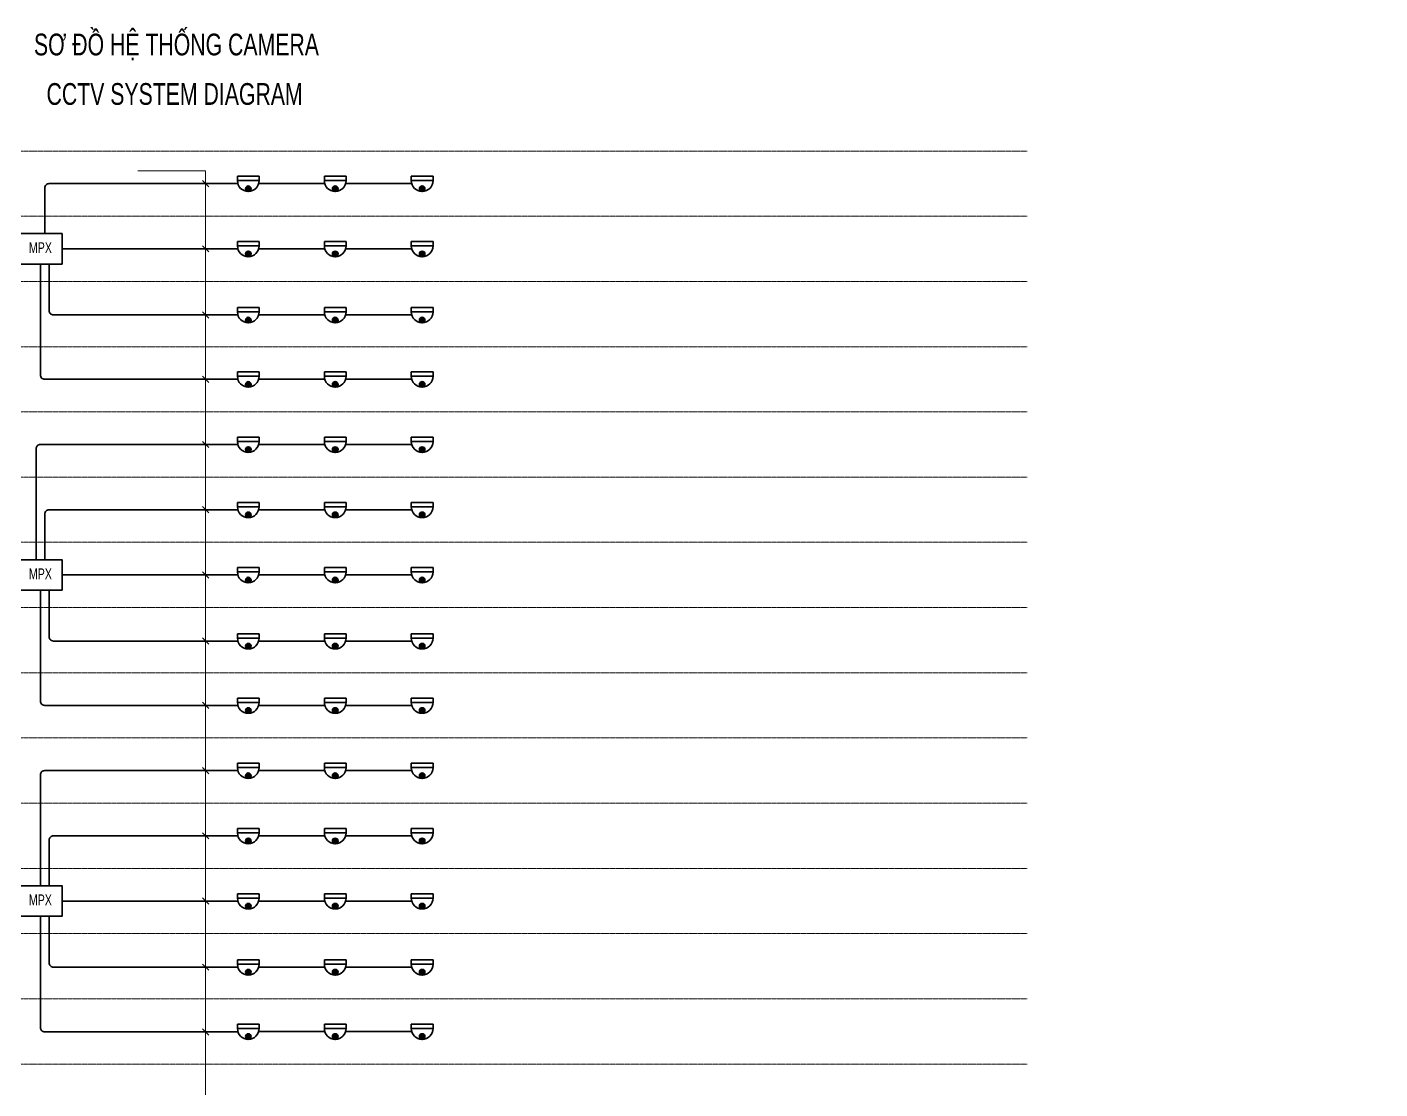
# Model space of a CAD drawing. Extents: x -5343388 to 7033982, y -486386 to 188356.
# Drawn here: x 839300 to 870432, y -251093 to -226670 of the extents above; entities that cross this region are included whole.
import ezdxf

# ---------------------------------------------------------------- set-up
doc = ezdxf.new("R2010")
doc.units = 0
doc.header["$MEASUREMENT"] = 0
doc.linetypes.add('DASHEDX2', pattern=[1.5, 1, -0.5])
for name, color, linetype, lineweight in [('5. Tivi Equipment', 2, 'Continuous', 35), ('5. Tivi Text', 7, 'Continuous', 25), ('7. Cam Equipment', 2, 'Continuous', 35), ('7. Cam Equipment Hatch', 1, 'Continuous', 15), ('7. Cam Wire', 3, 'Continuous', 35), ('99. Line', 9, 'DASHEDX2', 13), ('999. Text', 7, 'Continuous', 25)]:
    doc.layers.add(name, color=color, linetype=linetype, lineweight=lineweight)
doc.styles.add('M&E text 2', font='', dxfattribs={"width": 0.7, "height": 5})
doc.styles.add('M&E text 3', font='', dxfattribs={"width": 0.7, "height": 2.5})
doc.styles.get('M&E text 2').set_extended_font_data('.VnArialH')
doc.styles.get('M&E text 3').set_extended_font_data('.VnArialH')

msp = doc.modelspace()

# ---------------------------------------------------------------- hatches: boundary and pattern name
at = {"layer": '7. Cam Equipment Hatch'}
for points in [[(844455.21774, -230388.15935, 1), (844327.09825, -230388.15935, 1)], [(846455.21774, -230388.15935, 1), (846327.09825, -230388.15935, 1)], [(848455.21774, -230388.15935, 1), (848327.09825, -230388.15935, 1)], [(844455.21774, -231888.15935, 1), (844327.09825, -231888.15935, 1)], [(846455.21774, -231888.15935, 1), (846327.09825, -231888.15935, 1)], [(848455.21774, -231888.15935, 1), (848327.09825, -231888.15935, 1)], [(844455.21774, -233408.68371, 1), (844327.09825, -233408.68371, 1)], [(846455.21774, -233408.68371, 1), (846327.09825, -233408.68371, 1)], [(848455.21774, -233408.68371, 1), (848327.09825, -233408.68371, 1)], [(844455.21774, -234888.15935, 1), (844327.09825, -234888.15935, 1)], [(846455.21774, -234888.15935, 1), (846327.09825, -234888.15935, 1)], [(848455.21774, -234888.15935, 1), (848327.09825, -234888.15935, 1)], [(844455.21774, -236388.15935, 1), (844327.09825, -236388.15935, 1)], [(846455.21774, -236388.15935, 1), (846327.09825, -236388.15935, 1)], [(848455.21774, -236388.15935, 1), (848327.09825, -236388.15935, 1)], [(844455.21774, -237888.15935, 1), (844327.09825, -237888.15935, 1)], [(846455.21774, -237888.15935, 1), (846327.09825, -237888.15935, 1)], [(848455.21774, -237888.15935, 1), (848327.09825, -237888.15935, 1)], [(844455.21774, -239388.15935, 1), (844327.09825, -239388.15935, 1)], [(846455.21774, -239388.15935, 1), (846327.09825, -239388.15935, 1)], [(848455.21774, -239388.15935, 1), (848327.09825, -239388.15935, 1)], [(844455.21774, -240908.68371, 1), (844327.09825, -240908.68371, 1)], [(846455.21774, -240908.68371, 1), (846327.09825, -240908.68371, 1)], [(848455.21774, -240908.68371, 1), (848327.09825, -240908.68371, 1)], [(844455.21774, -242388.15935, 1), (844327.09825, -242388.15935, 1)], [(846455.21774, -242388.15935, 1), (846327.09825, -242388.15935, 1)], [(848455.21774, -242388.15935, 1), (848327.09825, -242388.15935, 1)], [(844455.21774, -243888.15935, 1), (844327.09825, -243888.15935, 1)], [(846455.21774, -243888.15935, 1), (846327.09825, -243888.15935, 1)], [(848455.21774, -243888.15935, 1), (848327.09825, -243888.15935, 1)], [(844455.21774, -245388.15935, 1), (844327.09825, -245388.15935, 1)], [(846455.21774, -245388.15935, 1), (846327.09825, -245388.15935, 1)], [(848455.21774, -245388.15935, 1), (848327.09825, -245388.15935, 1)], [(844455.21774, -246888.15935, 1), (844327.09825, -246888.15935, 1)], [(846455.21774, -246888.15935, 1), (846327.09825, -246888.15935, 1)], [(848455.21774, -246888.15935, 1), (848327.09825, -246888.15935, 1)], [(844455.21774, -248408.68371, 1), (844327.09825, -248408.68371, 1)], [(846455.21774, -248408.68371, 1), (846327.09825, -248408.68371, 1)], [(848455.21774, -248408.68371, 1), (848327.09825, -248408.68371, 1)], [(844455.21774, -249888.15935, 1), (844327.09825, -249888.15935, 1)], [(846455.21774, -249888.15935, 1), (846327.09825, -249888.15935, 1)], [(848455.21774, -249888.15935, 1), (848327.09825, -249888.15935, 1)]]:
    msp.add_hatch(color=256, dxfattribs=at).paths.add_polyline_path(points)

# ---------------------------------------------------------------- linework, layer by layer
at = {"layer": '5. Tivi Equipment'}
for points in [[(844141.15799, -230202.21909), (844141.15799, -230102.21909)], [(846141.15799, -230202.21909), (846141.15799, -230102.21909)], [(848141.15799, -230202.21909), (848141.15799, -230102.21909)], [(844141.15799, -231702.21909), (844141.15799, -231602.21909)], [(846141.15799, -231702.21909), (846141.15799, -231602.21909)], [(848141.15799, -231702.21909), (848141.15799, -231602.21909)], [(844141.15799, -233222.74345), (844141.15799, -233122.74345)], [(846141.15799, -233222.74345), (846141.15799, -233122.74345)], [(848141.15799, -233222.74345), (848141.15799, -233122.74345)], [(844141.15799, -234702.21909), (844141.15799, -234602.21909)], [(846141.15799, -234702.21909), (846141.15799, -234602.21909)], [(848141.15799, -234702.21909), (848141.15799, -234602.21909)], [(844141.15799, -236202.21909), (844141.15799, -236102.21909)], [(846141.15799, -236202.21909), (846141.15799, -236102.21909)], [(848141.15799, -236202.21909), (848141.15799, -236102.21909)], [(844141.15799, -237702.21909), (844141.15799, -237602.21909)], [(846141.15799, -237702.21909), (846141.15799, -237602.21909)], [(848141.15799, -237702.21909), (848141.15799, -237602.21909)], [(844141.15799, -239202.21909), (844141.15799, -239102.21909)], [(846141.15799, -239202.21909), (846141.15799, -239102.21909)], [(848141.15799, -239202.21909), (848141.15799, -239102.21909)], [(844141.15799, -240722.74345), (844141.15799, -240622.74345)], [(846141.15799, -240722.74345), (846141.15799, -240622.74345)], [(848141.15799, -240722.74345), (848141.15799, -240622.74345)], [(844141.15799, -242202.21909), (844141.15799, -242102.21909)], [(846141.15799, -242202.21909), (846141.15799, -242102.21909)], [(848141.15799, -242202.21909), (848141.15799, -242102.21909)], [(844141.15799, -243702.21909), (844141.15799, -243602.21909)], [(846141.15799, -243702.21909), (846141.15799, -243602.21909)], [(848141.15799, -243702.21909), (848141.15799, -243602.21909)], [(844141.15799, -245202.21909), (844141.15799, -245102.21909)], [(846141.15799, -245202.21909), (846141.15799, -245102.21909)], [(848141.15799, -245202.21909), (848141.15799, -245102.21909)], [(844141.15799, -246702.21909), (844141.15799, -246602.21909)], [(846141.15799, -246702.21909), (846141.15799, -246602.21909)], [(848141.15799, -246702.21909), (848141.15799, -246602.21909)], [(844141.15799, -248222.74345), (844141.15799, -248122.74345)], [(846141.15799, -248222.74345), (846141.15799, -248122.74345)], [(848141.15799, -248222.74345), (848141.15799, -248122.74345)], [(844141.15799, -249702.21909), (844141.15799, -249602.21909)], [(846141.15799, -249702.21909), (846141.15799, -249602.21909)], [(848141.15799, -249702.21909), (848141.15799, -249602.21909)]]:
    msp.add_lwpolyline(points, dxfattribs=at)
for points in [[(839106.4457, -231420.85568), (840106.4457, -231420.85568), (840106.4457, -232120.85568), (839106.4457, -232120.85568)], [(839106.4457, -238920.85568), (840106.4457, -238920.85568), (840106.4457, -239620.85568), (839106.4457, -239620.85568)], [(839106.4457, -246420.85568), (840106.4457, -246420.85568), (840106.4457, -247120.85568), (839106.4457, -247120.85568)]]:
    msp.add_lwpolyline(points, close=True, dxfattribs=at)
at = {"layer": '7. Cam Equipment'}
for points in [[(844141.15799, -230102.21909), (844641.15799, -230102.21909)], [(844141.15799, -230202.21909), (844641.15799, -230202.21909)], [(844641.15799, -230202.21909), (844641.15799, -230102.21909)], [(846141.15799, -230102.21909), (846641.15799, -230102.21909)], [(846141.15799, -230202.21909), (846641.15799, -230202.21909)], [(846641.15799, -230202.21909), (846641.15799, -230102.21909)], [(848141.15799, -230102.21909), (848641.15799, -230102.21909)], [(848141.15799, -230202.21909), (848641.15799, -230202.21909)], [(848641.15799, -230202.21909), (848641.15799, -230102.21909)], [(844141.15799, -231602.21909), (844641.15799, -231602.21909)], [(844641.15799, -231702.21909), (844641.15799, -231602.21909)], [(846141.15799, -231602.21909), (846641.15799, -231602.21909)], [(846641.15799, -231702.21909), (846641.15799, -231602.21909)], [(848141.15799, -231602.21909), (848641.15799, -231602.21909)], [(848641.15799, -231702.21909), (848641.15799, -231602.21909)], [(844141.15799, -231702.21909), (844641.15799, -231702.21909)], [(846141.15799, -231702.21909), (846641.15799, -231702.21909)], [(848141.15799, -231702.21909), (848641.15799, -231702.21909)], [(844141.15799, -233122.74345), (844641.15799, -233122.74345)], [(844641.15799, -233222.74345), (844641.15799, -233122.74345)], [(846141.15799, -233122.74345), (846641.15799, -233122.74345)], [(846641.15799, -233222.74345), (846641.15799, -233122.74345)], [(848141.15799, -233122.74345), (848641.15799, -233122.74345)], [(848641.15799, -233222.74345), (848641.15799, -233122.74345)], [(844141.15799, -233222.74345), (844641.15799, -233222.74345)], [(846141.15799, -233222.74345), (846641.15799, -233222.74345)], [(848141.15799, -233222.74345), (848641.15799, -233222.74345)], [(844141.15799, -234602.21909), (844641.15799, -234602.21909)], [(844141.15799, -234702.21909), (844641.15799, -234702.21909)], [(844641.15799, -234702.21909), (844641.15799, -234602.21909)], [(846141.15799, -234602.21909), (846641.15799, -234602.21909)], [(846141.15799, -234702.21909), (846641.15799, -234702.21909)], [(846641.15799, -234702.21909), (846641.15799, -234602.21909)], [(848141.15799, -234602.21909), (848641.15799, -234602.21909)], [(848141.15799, -234702.21909), (848641.15799, -234702.21909)], [(848641.15799, -234702.21909), (848641.15799, -234602.21909)], [(844141.15799, -236102.21909), (844641.15799, -236102.21909)], [(844141.15799, -236202.21909), (844641.15799, -236202.21909)], [(844641.15799, -236202.21909), (844641.15799, -236102.21909)], [(846141.15799, -236102.21909), (846641.15799, -236102.21909)], [(846141.15799, -236202.21909), (846641.15799, -236202.21909)], [(846641.15799, -236202.21909), (846641.15799, -236102.21909)], [(848141.15799, -236102.21909), (848641.15799, -236102.21909)], [(848141.15799, -236202.21909), (848641.15799, -236202.21909)], [(848641.15799, -236202.21909), (848641.15799, -236102.21909)], [(844141.15799, -237602.21909), (844641.15799, -237602.21909)], [(844141.15799, -237702.21909), (844641.15799, -237702.21909)], [(844641.15799, -237702.21909), (844641.15799, -237602.21909)], [(846141.15799, -237602.21909), (846641.15799, -237602.21909)], [(846141.15799, -237702.21909), (846641.15799, -237702.21909)], [(846641.15799, -237702.21909), (846641.15799, -237602.21909)], [(848141.15799, -237602.21909), (848641.15799, -237602.21909)], [(848141.15799, -237702.21909), (848641.15799, -237702.21909)], [(848641.15799, -237702.21909), (848641.15799, -237602.21909)], [(844141.15799, -239102.21909), (844641.15799, -239102.21909)], [(844141.15799, -239202.21909), (844641.15799, -239202.21909)], [(844641.15799, -239202.21909), (844641.15799, -239102.21909)], [(846141.15799, -239102.21909), (846641.15799, -239102.21909)], [(846141.15799, -239202.21909), (846641.15799, -239202.21909)], [(846641.15799, -239202.21909), (846641.15799, -239102.21909)], [(848141.15799, -239102.21909), (848641.15799, -239102.21909)], [(848141.15799, -239202.21909), (848641.15799, -239202.21909)], [(848641.15799, -239202.21909), (848641.15799, -239102.21909)], [(844141.15799, -240622.74345), (844641.15799, -240622.74345)], [(844641.15799, -240722.74345), (844641.15799, -240622.74345)], [(846141.15799, -240622.74345), (846641.15799, -240622.74345)], [(846641.15799, -240722.74345), (846641.15799, -240622.74345)], [(848141.15799, -240622.74345), (848641.15799, -240622.74345)], [(848641.15799, -240722.74345), (848641.15799, -240622.74345)], [(844141.15799, -240722.74345), (844641.15799, -240722.74345)], [(846141.15799, -240722.74345), (846641.15799, -240722.74345)], [(848141.15799, -240722.74345), (848641.15799, -240722.74345)], [(844141.15799, -242102.21909), (844641.15799, -242102.21909)], [(844141.15799, -242202.21909), (844641.15799, -242202.21909)], [(844641.15799, -242202.21909), (844641.15799, -242102.21909)], [(846141.15799, -242102.21909), (846641.15799, -242102.21909)], [(846141.15799, -242202.21909), (846641.15799, -242202.21909)], [(846641.15799, -242202.21909), (846641.15799, -242102.21909)], [(848141.15799, -242102.21909), (848641.15799, -242102.21909)], [(848141.15799, -242202.21909), (848641.15799, -242202.21909)], [(848641.15799, -242202.21909), (848641.15799, -242102.21909)], [(844141.15799, -243602.21909), (844641.15799, -243602.21909)], [(844141.15799, -243702.21909), (844641.15799, -243702.21909)], [(844641.15799, -243702.21909), (844641.15799, -243602.21909)], [(846141.15799, -243602.21909), (846641.15799, -243602.21909)], [(846141.15799, -243702.21909), (846641.15799, -243702.21909)], [(846641.15799, -243702.21909), (846641.15799, -243602.21909)], [(848141.15799, -243602.21909), (848641.15799, -243602.21909)], [(848141.15799, -243702.21909), (848641.15799, -243702.21909)], [(848641.15799, -243702.21909), (848641.15799, -243602.21909)], [(844141.15799, -245102.21909), (844641.15799, -245102.21909)], [(844141.15799, -245202.21909), (844641.15799, -245202.21909)], [(844641.15799, -245202.21909), (844641.15799, -245102.21909)], [(846141.15799, -245102.21909), (846641.15799, -245102.21909)], [(846141.15799, -245202.21909), (846641.15799, -245202.21909)], [(846641.15799, -245202.21909), (846641.15799, -245102.21909)], [(848141.15799, -245102.21909), (848641.15799, -245102.21909)], [(848141.15799, -245202.21909), (848641.15799, -245202.21909)], [(848641.15799, -245202.21909), (848641.15799, -245102.21909)], [(844141.15799, -246602.21909), (844641.15799, -246602.21909)], [(844141.15799, -246702.21909), (844641.15799, -246702.21909)], [(844641.15799, -246702.21909), (844641.15799, -246602.21909)], [(846141.15799, -246602.21909), (846641.15799, -246602.21909)], [(846141.15799, -246702.21909), (846641.15799, -246702.21909)], [(846641.15799, -246702.21909), (846641.15799, -246602.21909)], [(848141.15799, -246602.21909), (848641.15799, -246602.21909)], [(848141.15799, -246702.21909), (848641.15799, -246702.21909)], [(848641.15799, -246702.21909), (848641.15799, -246602.21909)], [(844141.15799, -248122.74345), (844641.15799, -248122.74345)], [(844141.15799, -248222.74345), (844641.15799, -248222.74345)], [(844641.15799, -248222.74345), (844641.15799, -248122.74345)], [(846141.15799, -248122.74345), (846641.15799, -248122.74345)], [(846141.15799, -248222.74345), (846641.15799, -248222.74345)], [(846641.15799, -248222.74345), (846641.15799, -248122.74345)], [(848141.15799, -248122.74345), (848641.15799, -248122.74345)], [(848141.15799, -248222.74345), (848641.15799, -248222.74345)], [(848641.15799, -248222.74345), (848641.15799, -248122.74345)], [(844141.15799, -249602.21909), (844641.15799, -249602.21909)], [(844641.15799, -249702.21909), (844641.15799, -249602.21909)], [(846141.15799, -249602.21909), (846641.15799, -249602.21909)], [(846641.15799, -249702.21909), (846641.15799, -249602.21909)], [(848141.15799, -249602.21909), (848641.15799, -249602.21909)], [(848641.15799, -249702.21909), (848641.15799, -249602.21909)], [(844141.15799, -249702.21909), (844641.15799, -249702.21909)], [(846141.15799, -249702.21909), (846641.15799, -249702.21909)], [(848141.15799, -249702.21909), (848641.15799, -249702.21909)]]:
    msp.add_lwpolyline(points, dxfattribs=at)
for centre in [(844391.15799, -230388.15935), (846391.15799, -230388.15935), (848391.15799, -230388.15935), (844391.15799, -231888.15935), (846391.15799, -231888.15935), (848391.15799, -231888.15935), (844391.15799, -233408.68371), (846391.15799, -233408.68371), (848391.15799, -233408.68371), (844391.15799, -234888.15935), (846391.15799, -234888.15935), (848391.15799, -234888.15935), (844391.15799, -236388.15935), (846391.15799, -236388.15935), (848391.15799, -236388.15935), (844391.15799, -237888.15935), (846391.15799, -237888.15935), (848391.15799, -237888.15935), (844391.15799, -239388.15935), (846391.15799, -239388.15935), (848391.15799, -239388.15935), (844391.15799, -240908.68371), (846391.15799, -240908.68371), (848391.15799, -240908.68371), (844391.15799, -242388.15935), (846391.15799, -242388.15935), (848391.15799, -242388.15935), (844391.15799, -243888.15935), (846391.15799, -243888.15935), (848391.15799, -243888.15935), (844391.15799, -245388.15935), (846391.15799, -245388.15935), (848391.15799, -245388.15935), (844391.15799, -246888.15935), (846391.15799, -246888.15935), (848391.15799, -246888.15935), (844391.15799, -248408.68371), (846391.15799, -248408.68371), (848391.15799, -248408.68371), (844391.15799, -249888.15935), (846391.15799, -249888.15935), (848391.15799, -249888.15935)]:
    msp.add_circle(centre, 64.05974, dxfattribs=at)
for centre in [(844391.15799, -230202.21909), (846391.15799, -230202.21909), (848391.15799, -230202.21909), (844391.15799, -231702.21909), (846391.15799, -231702.21909), (848391.15799, -231702.21909), (844391.15799, -233222.74345), (846391.15799, -233222.74345), (848391.15799, -233222.74345), (844391.15799, -234702.21909), (846391.15799, -234702.21909), (848391.15799, -234702.21909), (844391.15799, -236202.21909), (846391.15799, -236202.21909), (848391.15799, -236202.21909), (844391.15799, -237702.21909), (846391.15799, -237702.21909), (848391.15799, -237702.21909), (844391.15799, -239202.21909), (846391.15799, -239202.21909), (848391.15799, -239202.21909), (844391.15799, -240722.74345), (846391.15799, -240722.74345), (848391.15799, -240722.74345), (844391.15799, -242202.21909), (846391.15799, -242202.21909), (848391.15799, -242202.21909), (844391.15799, -243702.21909), (846391.15799, -243702.21909), (848391.15799, -243702.21909), (844391.15799, -245202.21909), (846391.15799, -245202.21909), (848391.15799, -245202.21909), (844391.15799, -246702.21909), (846391.15799, -246702.21909), (848391.15799, -246702.21909), (844391.15799, -248222.74345), (846391.15799, -248222.74345), (848391.15799, -248222.74345), (844391.15799, -249702.21909), (846391.15799, -249702.21909), (848391.15799, -249702.21909)]:
    msp.add_arc(centre, 250, 180, 0, dxfattribs=at)
at = {"layer": '7. Cam Wire'}
for points in [[(844138.59468, -230270.85568), (839806.4457, -230270.85568, 0.4142135624), (839706.4457, -230370.85568), (839706.4457, -231420.85568)], [(844138.59468, -234770.85568), (839706.4457, -234770.85568, -0.4142135624), (839606.4457, -234670.85568), (839606.4457, -232120.85568)], [(844138.59468, -233291.38004), (839906.4457, -233291.38004, -0.4142135624), (839806.4457, -233191.38004), (839806.4457, -232120.85568)], [(844138.59468, -236270.85568), (839606.4457, -236270.85568, 0.4142135624), (839506.4457, -236370.85568), (839506.4457, -238920.85568)], [(844138.59468, -237770.85568), (839806.4457, -237770.85568, 0.4142135624), (839706.4457, -237870.85568), (839706.4457, -238920.85568)], [(844138.59468, -242270.85568), (839706.4457, -242270.85568, -0.4142135624), (839606.4457, -242170.85568), (839606.4457, -239620.85568)], [(844138.59468, -240791.38004), (839906.4457, -240791.38004, -0.4142135624), (839806.4457, -240691.38004), (839806.4457, -239620.85568)], [(844138.59468, -243770.85568), (839706.4457, -243770.85568, 0.4142135624), (839606.4457, -243870.85568), (839606.4457, -246420.85568)], [(844138.59468, -245270.85568), (839906.4457, -245270.85568, 0.4142135624), (839806.4457, -245370.85568), (839806.4457, -246420.85568)], [(844138.59468, -249780.98446), (839706.4457, -249780.98446, -0.4142135624), (839606.4457, -249680.98446), (839606.4457, -247120.85568)], [(844138.59468, -248291.38004), (839906.4457, -248291.38004, -0.4142135624), (839806.4457, -248191.38004), (839806.4457, -247120.85568)]]:
    msp.add_lwpolyline(points, format="xyb", dxfattribs=at)
for points in [[(844631.55146, -230270.85568), (846150.76453, -230270.85568)], [(846631.55146, -230270.85568), (848150.76453, -230270.85568)], [(844138.59468, -231770.85568), (840106.4457, -231770.85568)], [(844631.55146, -231770.85568), (846150.76453, -231770.85568)], [(846631.55146, -231770.85568), (848150.76453, -231770.85568)], [(844631.55146, -233291.38004), (846150.76453, -233291.38004)], [(846631.55146, -233291.38004), (848150.76453, -233291.38004)], [(844631.55146, -234770.85568), (846150.76453, -234770.85568)], [(846631.55146, -234770.85568), (848150.76453, -234770.85568)], [(844631.55146, -236270.85568), (846150.76453, -236270.85568)], [(846631.55146, -236270.85568), (848150.76453, -236270.85568)], [(844631.55146, -237770.85568), (846150.76453, -237770.85568)], [(846631.55146, -237770.85568), (848150.76453, -237770.85568)], [(844138.59468, -239270.85568), (840106.4457, -239270.85568)], [(844631.55146, -239270.85568), (846150.76453, -239270.85568)], [(846631.55146, -239270.85568), (848150.76453, -239270.85568)], [(844631.55146, -240791.38004), (846150.76453, -240791.38004)], [(846631.55146, -240791.38004), (848150.76453, -240791.38004)], [(844631.55146, -242270.85568), (846150.76453, -242270.85568)], [(846631.55146, -242270.85568), (848150.76453, -242270.85568)], [(844631.55146, -243770.85568), (846150.76453, -243770.85568)], [(846631.55146, -243770.85568), (848150.76453, -243770.85568)], [(844631.55146, -245270.85568), (846150.76453, -245270.85568)], [(846631.55146, -245270.85568), (848150.76453, -245270.85568)], [(844138.59468, -246770.85568), (840106.4457, -246770.85568)], [(844631.55146, -246770.85568), (846150.76453, -246770.85568)], [(846631.55146, -246770.85568), (848150.76453, -246770.85568)], [(844631.55146, -248291.38004), (846150.76453, -248291.38004)], [(846631.55146, -248291.38004), (848150.76453, -248291.38004)], [(844631.55146, -249770.85568), (846150.76453, -249770.85568)], [(846631.55146, -249770.85568), (848150.76453, -249770.85568)]]:
    msp.add_lwpolyline(points, dxfattribs=at)
at = {"layer": '99. Line', "ltscale": 3}
for points in [[(824221.49349, -229520.85568), (862310.89586, -229520.85568)], [(824221.49349, -231020.85568), (862310.89586, -231020.85568)], [(824221.49349, -232520.85568), (862310.89586, -232520.85568)], [(824221.49349, -234020.85568), (862310.89586, -234020.85568)], [(824221.49349, -235520.85568), (862310.89586, -235520.85568)], [(824221.49349, -235520.85568), (862310.89586, -235520.85568)], [(824221.49349, -237020.85568), (862310.89586, -237020.85568)], [(824221.49349, -238520.85568), (862310.89586, -238520.85568)], [(824221.49349, -240020.85568), (862310.89586, -240020.85568)], [(824221.49349, -241520.85568), (862310.89586, -241520.85568)], [(824221.49349, -243020.85568), (862310.89586, -243020.85568)], [(824221.49349, -244520.85568), (862310.89586, -244520.85568)], [(824221.49349, -246020.85568), (862310.89586, -246020.85568)], [(824221.49349, -247520.85568), (862310.89586, -247520.85568)], [(824221.49349, -249020.85568), (862310.89586, -249020.85568)], [(824221.49349, -250520.85568), (862310.89586, -250520.85568)]]:
    msp.add_lwpolyline(points, dxfattribs=at)
at = {"layer": '99. Line', "linetype": 'Continuous', "ltscale": 3}
for points in [[(843407.04564, -229973.54952), (841848.27609, -229973.54952)], [(843407.04564, -269270.85568), (843407.04564, -229973.54952)], [(843335.09969, -230198.90973), (843478.99159, -230342.80163)], [(843335.09969, -231698.90973), (843478.99159, -231842.80163)], [(843335.09969, -233219.43409), (843478.99159, -233363.32599)], [(843335.09969, -234698.90973), (843478.99159, -234842.80163)], [(843335.09969, -236198.90973), (843478.99159, -236342.80163)], [(843335.09969, -237698.90973), (843478.99159, -237842.80163)], [(843335.09969, -239198.90973), (843478.99159, -239342.80163)], [(843335.09969, -240719.43409), (843478.99159, -240863.32599)], [(843335.09969, -242198.90973), (843478.99159, -242342.80163)], [(843335.09969, -243698.90973), (843478.99159, -243842.80163)], [(843335.09969, -245198.90973), (843478.99159, -245342.80163)], [(843335.09969, -246698.90973), (843478.99159, -246842.80163)], [(843335.09969, -248219.43409), (843478.99159, -248363.32599)], [(843335.09969, -249709.03851), (843478.99159, -249852.93041)]]:
    msp.add_lwpolyline(points, dxfattribs=at)

# ---------------------------------------------------------------- texts
at = {"layer": '5. Tivi Text', "char_height": 250, "width": 807.4687134, "attachment_point": 1, "style": 'M&E text 3'}
for insert in [(839341.61226, -231619.99989), (839341.61226, -239119.99989), (839341.61226, -246619.99989)]:
    msp.add_mtext('mpx', dxfattribs=dict(at, insert=insert))
at = {"layer": '999. Text', "char_height": 500, "attachment_point": 1, "style": 'M&E text 2'}
for s, insert, width in [('s¬ ®å HÖ THèNG camera', (839458.44063, -226821.03491), 14262.4426381), ('cctv system diagram ', (839747.85511, -227958.679), 13261.8965159)]:
    msp.add_mtext(s, dxfattribs=dict(at, insert=insert, width=width))

doc.saveas('drawing.dxf')
